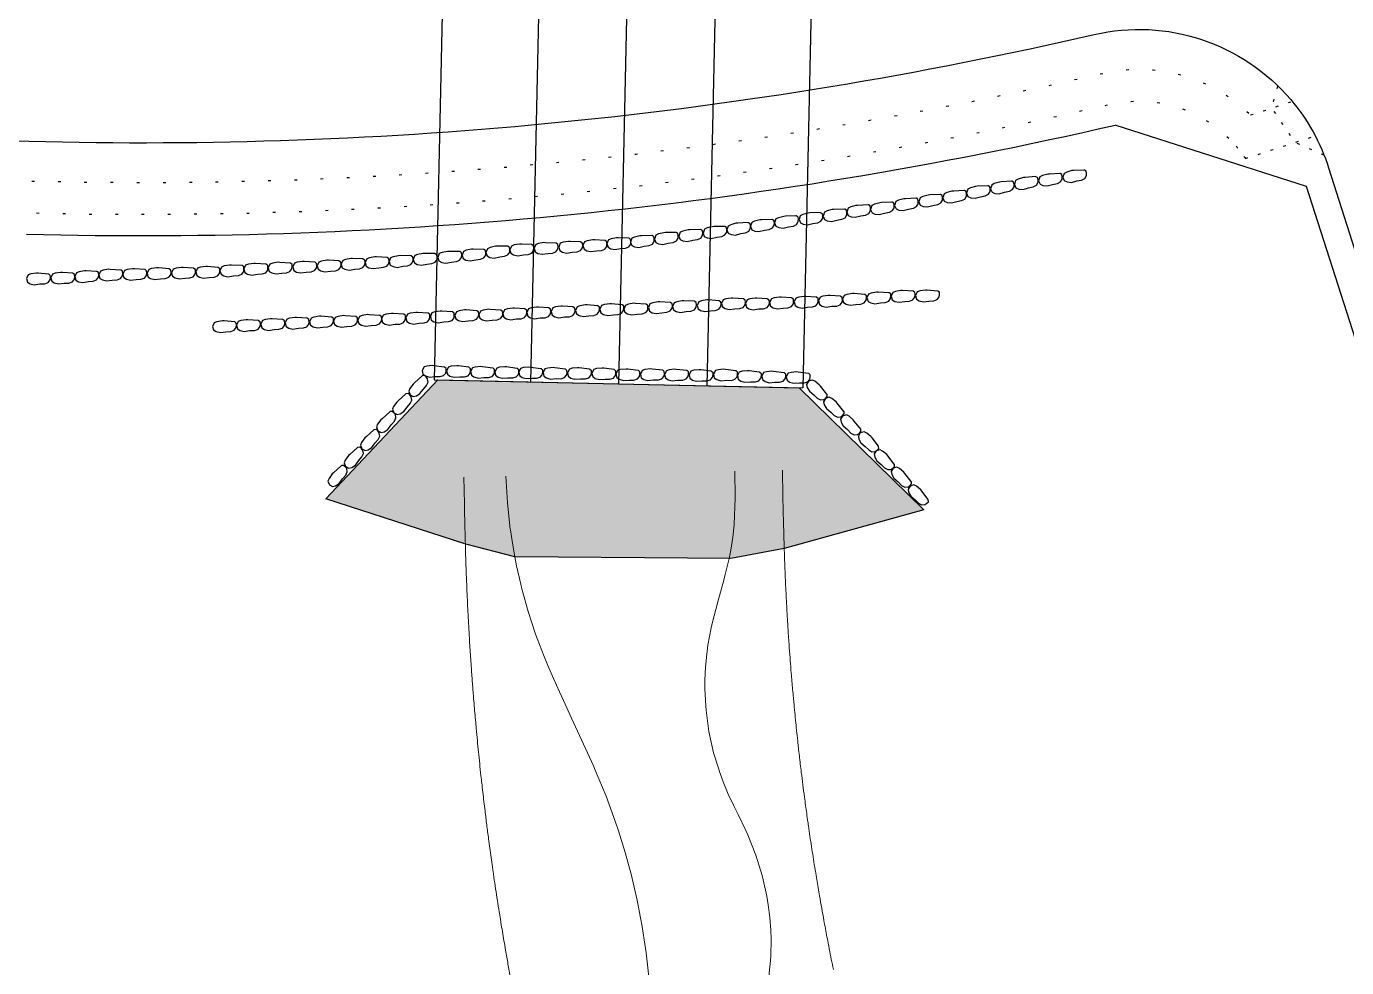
# Model space of a CAD drawing. Header units: metres. Extents: x 305482 to 305978, y 6275861 to 6276842.
# Drawn here: x 305748.75 to 305798.47, y 6276770.55 to 6276805.99 of the extents above; entities that cross this region are included whole.
import ezdxf

# ---------------------------------------------------------------- set-up
doc = ezdxf.new("R2010")
doc.units = ezdxf.units.M
doc.header["$LTSCALE"] = 0.7
doc.linetypes.add('DOT', pattern=[6.35, 0, -6.35])
for name, color, linetype in [('_User Miscellaneous10', 8, 'Continuous'), ('_User Miscellaneous3', 11, 'Continuous'), ('Cadastre Developer_SP_NEW', 4, 'Continuous'), ('Cadastre Roads_SP_NEW', 8, 'Continuous')]:
    doc.layers.add(name, color=color, linetype=linetype)

msp = doc.modelspace()

# ---------------------------------------------------------------- hatches: boundary and pattern name
at = {"layer": '_User Miscellaneous10'}
h = msp.add_hatch(dxfattribs=at)
h.set_pattern_fill('GRAVEL', color=256, scale=0.05)
h.set_pattern_definition([(228.0127875, (-112.53133, 254.56424), (-10.1600000007979, -11.4299999992909), [0.17086072, -16.91524181978]), (184.969741, (-112.645634, 254.43724), (15.23999999397025, 1.27000007234896), [0.29320236, -29.02702444676]), (132.5104471, (-112.93773, 254.41184), (12.70000000536375, -13.969999995123), [0.20674076, -20.46736139705]), (267.273689, (-113.433034, 254.09434), (1.27000000265986, 25.39999999986657), [0.26700226, -26.43321871287]), (292.83365418, (-113.445734, 253.82764), (-6.3500000005317, 15.23999999977773), [0.26181685, -25.91990387267]), (357.273689, (-113.344134, 253.58634), (-25.39999999986657, 1.27000000265986), [0.26700226, -26.43321871287]), (37.69424047, (-113.077434, 253.573643), (-16.50999999926795, -12.7000000009502), [0.35309683, -34.95655765712]), (72.25532837, (-112.798034, 253.789543), (8.89000000238965, 27.93999999923943), [0.33335976, -33.00262830095]), (121.42956562, (-112.696434, 254.10704), (-10.16000000144156, 16.509999999113), [0.2679065, -26.52277284936]), (175.2363583, (-112.83613, 254.33564), (13.9699999997998, -1.2700000021946), [0.30585664, -14.986968475]), (222.3974378, (-113.140934, 254.361043), (-15.23999999951233, -13.970000000532), [0.39553896, -39.1583862561]), (138.81407483, (-112.17573, 254.08164), (-8.8899999994668, 7.6200000006196), [0.13500227, -13.36528291217]), (171.4692344, (-112.277334, 254.17054), (16.5100000004448, -2.5399999971187), [0.25684099, -25.42731949852]), (225, (-112.5313, 254.2086), (-2e-16, -1.27), [0.17960467, -1.61644655421]), (203.19859051, (-112.62023, 254.36104), (6.350000000173, 2.5399999995547), [0.09672066, -9.57531118445]), (291.80140949, (-112.70913, 254.32294), (-1.270000000266, 3.809999999911), [0.13678281, -6.702376495]), (30.96375653, (-112.65833, 254.19594), (3.810000000093, 2.5399999998606), [0.22215983, -7.18314907645]), (161.56505118, (-112.46783, 254.31024), (2.540000000066, -1.269999999867), [0.16064357, -3.85544905841]), (16.389540334, (-113.44573, 254.32294), (12.7000000000001, 3.8100000000001), [0.225044, -22.27941333627]), (70.34617594, (-113.22983, 254.38644), (-5.0800000004647, -13.9699999998352), [0.18879947, -18.6911078391]), (293.19859051, (-112.46783, 254.56424), (-2.5399999995566, 6.3500000001776), [0.19344005, -9.47859179445]), (343.61045967, (-112.39163, 254.38644), (-12.7000000002661, 3.8099999991114), [0.225044, -22.27941333627]), (339.44395478, (-113.44573, 253.53554), (-6.35, 2.54), [0.2170176, -10.63386715655]), (294.7751406, (-113.24253, 253.45934), (-6.3500000075585, 13.9699999965636), [0.18183606, -18.00179669036]), (66.80140949, (-112.45513, 253.29424), (2.539999999601, 6.3500000001597), [0.19344005, -9.47859179445]), (17.35402464, (-112.37893, 253.47204), (-16.5099999996715, -5.0800000010662), [0.21289137, -21.0761879901]), (69.44395478, (-113.07743, 253.29424), (-2.5400000000442, -6.3499999999823), [0.1085088, -10.74237595655]), (101.309932474, (-112.53133, 253.29424), (-1.27, 5.08), [0.0647573, -6.41099748226]), (165.963756532, (-112.54403, 253.35774), (3.81, -1.27), [0.26181685, -4.97452729453]), (186.00900596, (-112.798034, 253.42124), (12.6999999999327, 1.2700000006647), [0.2426335, -24.02068243167]), (303.69006753, (-112.65833, 254.08164), (-1.270000000176, 2.539999999912), [0.18316194, -4.39588817984]), (353.15722659, (-112.556734, 253.929243), (21.59000000013284, -2.5399999988697), [0.31977838, -31.65800453252]), (60.9453959, (-112.23923, 253.89114), (-5.0800000001398, -8.8899999999201), [0.13075412, -12.94469615906]), (90, (-112.1757, 254.0054), (-1.27, 1.27), [0.0762, -1.1938]), (120.25643716, (-112.82343, 253.45934), (5.0799999993786, -8.8900000003549), [0.17643348, -17.4669703866]), (48.0127875, (-112.91233, 253.61174), (10.1600000008377, 11.4299999992551), [0.34172144, -16.74438109978]), (0, (-112.6837, 253.8657), (1.27, 1.27), [0.3302, -0.9398]), (325.3048465, (-112.35353, 253.86574), (12.7000000048108, -8.8899999931273), [0.20080478, -19.87965836207]), (254.0546041, (-112.18843, 253.75144), (-1.2699999999113, -5.0800000000224), [0.18491454, -9.06082501939]), (207.64597536, (-112.239234, 253.573643), (-24.13000000088667, -12.6999999983154), [0.30107255, -29.80623221147]), (175.42607874, (-112.505934, 253.433943), (-16.5099999999994, 1.26999999999974), [0.31851473, -31.53292322812])])
h.paths.add_polyline_path([(305775.277, 6276785.95), (305767.14, 6276786.018), (305765.292, 6276786.49), (305760.027, 6276788.196), (305764.238, 6276792.676), (305777.855, 6276792.378), (305782.55, 6276787.793), (305777.286, 6276786.335)])

# ---------------------------------------------------------------- linework, layer by layer
at = {"layer": '_User Miscellaneous10', "color": 3, "linetype": 'Continuous'}
msp.add_line((305764.108, 6276792.679), (305777.985, 6276792.375), dxfattribs=at)
for points in [[(305764.787, 6276823.672), (305764.108, 6276792.679)], [(305768.406, 6276823.592), (305767.727, 6276792.6)], [(305771.725, 6276823.52), (305771.047, 6276792.527)], [(305775.045, 6276823.447), (305774.366, 6276792.454)], [(305778.664, 6276823.368), (305777.985, 6276792.375)]]:
    msp.add_lwpolyline(points, dxfattribs=at)
at = {"layer": '_User Miscellaneous10', "ltscale": 2.5}
for points in [[(305785.459, 6276800.134), (305785.395, 6276800.127), (305785.199, 6276800.069), (305785.102, 6276800.016), (305785.059, 6276799.87), (305785.115, 6276799.744), (305785.223, 6276799.697), (305785.383, 6276799.684), (305785.589, 6276799.743), (305785.768, 6276799.78), (305785.888, 6276799.845), (305785.949, 6276799.953), (305785.947, 6276800.044), (305785.928, 6276800.125), (305785.862, 6276800.162), (305785.851, 6276800.163)], [(305786.359, 6276800.304), (305786.295, 6276800.296), (305786.098, 6276800.238), (305786.001, 6276800.185), (305785.959, 6276800.04), (305786.014, 6276799.914), (305786.122, 6276799.866), (305786.282, 6276799.854), (305786.488, 6276799.913), (305786.667, 6276799.949), (305786.788, 6276800.014), (305786.848, 6276800.123), (305786.847, 6276800.214), (305786.828, 6276800.294), (305786.762, 6276800.331), (305786.751, 6276800.333)], [(305787.273, 6276800.431), (305787.209, 6276800.425), (305787.011, 6276800.372), (305786.913, 6276800.321), (305786.867, 6276800.177), (305786.92, 6276800.049), (305787.026, 6276799.999), (305787.186, 6276799.983), (305787.393, 6276800.037), (305787.573, 6276800.069), (305787.695, 6276800.131), (305787.758, 6276800.238), (305787.759, 6276800.329), (305787.742, 6276800.41), (305787.677, 6276800.448), (305787.666, 6276800.45)], [(305788.187, 6276800.563), (305788.123, 6276800.557), (305787.925, 6276800.504), (305787.827, 6276800.453), (305787.781, 6276800.309), (305787.833, 6276800.181), (305787.94, 6276800.131), (305788.1, 6276800.115), (305788.307, 6276800.169), (305788.487, 6276800.201), (305788.609, 6276800.263), (305788.672, 6276800.37), (305788.673, 6276800.461), (305788.656, 6276800.542), (305788.591, 6276800.58), (305788.58, 6276800.582)], [(305782.766, 6276799.643), (305782.702, 6276799.637), (305782.504, 6276799.584), (305782.406, 6276799.533), (305782.359, 6276799.389), (305782.412, 6276799.262), (305782.519, 6276799.211), (305782.679, 6276799.195), (305782.886, 6276799.249), (305783.066, 6276799.281), (305783.188, 6276799.343), (305783.251, 6276799.45), (305783.251, 6276799.541), (305783.235, 6276799.622), (305783.169, 6276799.66), (305783.159, 6276799.662)], [(305783.669, 6276799.79), (305783.605, 6276799.784), (305783.407, 6276799.731), (305783.309, 6276799.681), (305783.263, 6276799.536), (305783.316, 6276799.409), (305783.422, 6276799.359), (305783.582, 6276799.342), (305783.789, 6276799.396), (305783.969, 6276799.428), (305784.091, 6276799.49), (305784.154, 6276799.597), (305784.155, 6276799.688), (305784.138, 6276799.769), (305784.073, 6276799.808), (305784.062, 6276799.81)], [(305784.559, 6276799.969), (305784.495, 6276799.963), (305784.297, 6276799.91), (305784.199, 6276799.859), (305784.153, 6276799.715), (305784.205, 6276799.588), (305784.312, 6276799.537), (305784.472, 6276799.521), (305784.679, 6276799.575), (305784.859, 6276799.607), (305784.981, 6276799.669), (305785.044, 6276799.776), (305785.045, 6276799.867), (305785.028, 6276799.948), (305784.962, 6276799.986), (305784.952, 6276799.988)], [(305780.052, 6276799.249), (305779.988, 6276799.243), (305779.79, 6276799.19), (305779.691, 6276799.139), (305779.645, 6276798.995), (305779.698, 6276798.868), (305779.805, 6276798.817), (305779.964, 6276798.801), (305780.171, 6276798.855), (305780.352, 6276798.887), (305780.473, 6276798.949), (305780.536, 6276799.056), (305780.537, 6276799.147), (305780.52, 6276799.228), (305780.455, 6276799.266), (305780.444, 6276799.268)], [(305780.948, 6276799.354), (305780.884, 6276799.349), (305780.686, 6276799.295), (305780.587, 6276799.245), (305780.541, 6276799.1), (305780.594, 6276798.973), (305780.7, 6276798.923), (305780.86, 6276798.906), (305781.067, 6276798.96), (305781.247, 6276798.992), (305781.369, 6276799.054), (305781.432, 6276799.161), (305781.433, 6276799.252), (305781.416, 6276799.334), (305781.351, 6276799.372), (305781.34, 6276799.374)], [(305781.851, 6276799.502), (305781.787, 6276799.496), (305781.589, 6276799.443), (305781.491, 6276799.392), (305781.444, 6276799.248), (305781.497, 6276799.121), (305781.604, 6276799.07), (305781.764, 6276799.054), (305781.971, 6276799.108), (305782.151, 6276799.14), (305782.273, 6276799.202), (305782.336, 6276799.309), (305782.336, 6276799.4), (305782.32, 6276799.481), (305782.254, 6276799.519), (305782.244, 6276799.521)], [(305776.431, 6276798.71), (305776.367, 6276798.705), (305776.168, 6276798.656), (305776.069, 6276798.607), (305776.02, 6276798.464), (305776.071, 6276798.335), (305776.176, 6276798.283), (305776.336, 6276798.264), (305776.544, 6276798.314), (305776.725, 6276798.342), (305776.848, 6276798.402), (305776.913, 6276798.508), (305776.915, 6276798.599), (305776.9, 6276798.681), (305776.835, 6276798.72), (305776.825, 6276798.722)], [(305777.337, 6276798.841), (305777.273, 6276798.836), (305777.074, 6276798.786), (305776.975, 6276798.738), (305776.926, 6276798.594), (305776.977, 6276798.466), (305777.082, 6276798.414), (305777.242, 6276798.394), (305777.45, 6276798.444), (305777.631, 6276798.473), (305777.754, 6276798.533), (305777.818, 6276798.639), (305777.821, 6276798.73), (305777.806, 6276798.811), (305777.741, 6276798.851), (305777.73, 6276798.853)], [(305778.255, 6276798.965), (305778.191, 6276798.96), (305777.992, 6276798.91), (305777.893, 6276798.862), (305777.844, 6276798.718), (305777.894, 6276798.59), (305778, 6276798.538), (305778.159, 6276798.518), (305778.367, 6276798.568), (305778.548, 6276798.597), (305778.671, 6276798.657), (305778.736, 6276798.763), (305778.738, 6276798.854), (305778.723, 6276798.935), (305778.659, 6276798.975), (305778.648, 6276798.977)], [(305779.161, 6276799.095), (305779.097, 6276799.091), (305778.898, 6276799.041), (305778.798, 6276798.992), (305778.75, 6276798.849), (305778.8, 6276798.721), (305778.906, 6276798.668), (305779.065, 6276798.649), (305779.273, 6276798.699), (305779.454, 6276798.728), (305779.577, 6276798.787), (305779.642, 6276798.893), (305779.644, 6276798.984), (305779.629, 6276799.066), (305779.565, 6276799.105), (305779.554, 6276799.107)], [(305772.816, 6276798.223), (305772.752, 6276798.22), (305772.552, 6276798.173), (305772.452, 6276798.126), (305772.401, 6276797.983), (305772.45, 6276797.854), (305772.554, 6276797.8), (305772.714, 6276797.778), (305772.922, 6276797.825), (305773.103, 6276797.851), (305773.227, 6276797.909), (305773.294, 6276798.014), (305773.298, 6276798.105), (305773.284, 6276798.186), (305773.22, 6276798.227), (305773.209, 6276798.229)], [(305773.735, 6276798.333), (305773.671, 6276798.329), (305773.472, 6276798.283), (305773.371, 6276798.236), (305773.32, 6276798.093), (305773.369, 6276797.964), (305773.474, 6276797.91), (305773.633, 6276797.888), (305773.842, 6276797.935), (305774.023, 6276797.961), (305774.147, 6276798.018), (305774.213, 6276798.123), (305774.217, 6276798.214), (305774.203, 6276798.296), (305774.139, 6276798.337), (305774.129, 6276798.339)], [(305774.643, 6276798.449), (305774.579, 6276798.446), (305774.379, 6276798.399), (305774.279, 6276798.352), (305774.228, 6276798.209), (305774.277, 6276798.08), (305774.382, 6276798.026), (305774.541, 6276798.005), (305774.749, 6276798.051), (305774.931, 6276798.077), (305775.055, 6276798.135), (305775.121, 6276798.24), (305775.125, 6276798.331), (305775.111, 6276798.412), (305775.047, 6276798.453), (305775.036, 6276798.455)], [(305775.534, 6276798.581), (305775.47, 6276798.575), (305775.272, 6276798.522), (305775.173, 6276798.472), (305775.127, 6276798.327), (305775.18, 6276798.2), (305775.287, 6276798.149), (305775.446, 6276798.133), (305775.654, 6276798.187), (305775.834, 6276798.219), (305775.956, 6276798.281), (305776.018, 6276798.388), (305776.019, 6276798.479), (305776.002, 6276798.56), (305775.937, 6276798.599), (305775.927, 6276798.6)], [(305766.472, 6276797.711), (305766.408, 6276797.709), (305766.208, 6276797.666), (305766.107, 6276797.62), (305766.053, 6276797.478), (305766.1, 6276797.349), (305766.204, 6276797.293), (305766.362, 6276797.268), (305766.572, 6276797.312), (305766.753, 6276797.335), (305766.878, 6276797.39), (305766.947, 6276797.494), (305766.952, 6276797.585), (305766.939, 6276797.667), (305766.876, 6276797.708), (305766.865, 6276797.711)], [(305767.386, 6276797.792), (305767.321, 6276797.793), (305767.119, 6276797.76), (305767.016, 6276797.72), (305766.955, 6276797.581), (305766.995, 6276797.449), (305767.096, 6276797.388), (305767.253, 6276797.355), (305767.464, 6276797.388), (305767.647, 6276797.401), (305767.775, 6276797.45), (305767.848, 6276797.55), (305767.858, 6276797.641), (305767.85, 6276797.723), (305767.789, 6276797.768), (305767.778, 6276797.771)], [(305768.299, 6276797.846), (305768.235, 6276797.847), (305768.033, 6276797.814), (305767.93, 6276797.774), (305767.869, 6276797.635), (305767.908, 6276797.503), (305768.009, 6276797.442), (305768.167, 6276797.41), (305768.378, 6276797.442), (305768.561, 6276797.456), (305768.688, 6276797.505), (305768.762, 6276797.605), (305768.772, 6276797.695), (305768.763, 6276797.778), (305768.702, 6276797.823), (305768.692, 6276797.826)], [(305769.224, 6276797.893), (305769.16, 6276797.894), (305768.957, 6276797.861), (305768.854, 6276797.821), (305768.794, 6276797.682), (305768.833, 6276797.55), (305768.934, 6276797.489), (305769.091, 6276797.456), (305769.303, 6276797.489), (305769.485, 6276797.502), (305769.613, 6276797.552), (305769.686, 6276797.652), (305769.696, 6276797.742), (305769.688, 6276797.825), (305769.627, 6276797.869), (305769.617, 6276797.872)], [(305770.137, 6276797.948), (305770.073, 6276797.948), (305769.871, 6276797.915), (305769.768, 6276797.875), (305769.707, 6276797.736), (305769.747, 6276797.604), (305769.848, 6276797.543), (305770.005, 6276797.511), (305770.216, 6276797.543), (305770.399, 6276797.557), (305770.526, 6276797.606), (305770.6, 6276797.706), (305770.61, 6276797.796), (305770.602, 6276797.879), (305770.541, 6276797.924), (305770.53, 6276797.927)], [(305771.038, 6276798.026), (305770.974, 6276798.026), (305770.772, 6276797.989), (305770.67, 6276797.947), (305770.612, 6276797.807), (305770.654, 6276797.676), (305770.756, 6276797.617), (305770.914, 6276797.587), (305771.124, 6276797.623), (305771.307, 6276797.64), (305771.433, 6276797.692), (305771.505, 6276797.793), (305771.513, 6276797.884), (305771.503, 6276797.966), (305771.442, 6276798.01), (305771.431, 6276798.012)], [(305771.908, 6276798.107), (305771.844, 6276798.103), (305771.644, 6276798.057), (305771.544, 6276798.01), (305771.493, 6276797.867), (305771.542, 6276797.738), (305771.647, 6276797.684), (305771.806, 6276797.662), (305772.014, 6276797.709), (305772.196, 6276797.735), (305772.32, 6276797.792), (305772.386, 6276797.897), (305772.39, 6276797.988), (305772.376, 6276798.07), (305772.312, 6276798.11), (305772.301, 6276798.113)], [(305759.213, 6276797.139), (305759.148, 6276797.141), (305758.946, 6276797.111), (305758.842, 6276797.072), (305758.78, 6276796.934), (305758.818, 6276796.801), (305758.918, 6276796.739), (305759.075, 6276796.704), (305759.287, 6276796.734), (305759.469, 6276796.745), (305759.597, 6276796.793), (305759.672, 6276796.892), (305759.683, 6276796.982), (305759.676, 6276797.065), (305759.616, 6276797.111), (305759.605, 6276797.114)], [(305760.127, 6276797.182), (305760.063, 6276797.184), (305759.86, 6276797.154), (305759.756, 6276797.115), (305759.694, 6276796.977), (305759.732, 6276796.844), (305759.832, 6276796.782), (305759.989, 6276796.747), (305760.201, 6276796.777), (305760.384, 6276796.788), (305760.512, 6276796.836), (305760.586, 6276796.935), (305760.598, 6276797.026), (305760.59, 6276797.108), (305760.53, 6276797.154), (305760.519, 6276797.157)], [(305761.028, 6276797.25), (305760.964, 6276797.25), (305760.762, 6276797.216), (305760.659, 6276797.176), (305760.599, 6276797.036), (305760.64, 6276796.904), (305760.741, 6276796.844), (305760.899, 6276796.812), (305761.11, 6276796.846), (305761.292, 6276796.861), (305761.42, 6276796.911), (305761.492, 6276797.011), (305761.502, 6276797.102), (305761.493, 6276797.184), (305761.432, 6276797.229), (305761.421, 6276797.232)], [(305761.935, 6276797.308), (305761.871, 6276797.309), (305761.669, 6276797.276), (305761.566, 6276797.236), (305761.505, 6276797.097), (305761.545, 6276796.965), (305761.646, 6276796.904), (305761.803, 6276796.872), (305762.014, 6276796.904), (305762.197, 6276796.918), (305762.324, 6276796.967), (305762.398, 6276797.067), (305762.408, 6276797.157), (305762.4, 6276797.24), (305762.339, 6276797.285), (305762.328, 6276797.288)], [(305762.829, 6276797.357), (305762.765, 6276797.355), (305762.564, 6276797.316), (305762.462, 6276797.272), (305762.406, 6276797.131), (305762.45, 6276797.001), (305762.553, 6276796.943), (305762.711, 6276796.916), (305762.922, 6276796.955), (305763.104, 6276796.975), (305763.23, 6276797.028), (305763.3, 6276797.13), (305763.307, 6276797.221), (305763.296, 6276797.303), (305763.233, 6276797.346), (305763.223, 6276797.349)], [(305763.741, 6276797.441), (305763.677, 6276797.44), (305763.475, 6276797.4), (305763.374, 6276797.357), (305763.318, 6276797.216), (305763.362, 6276797.085), (305763.465, 6276797.028), (305763.623, 6276797), (305763.833, 6276797.04), (305764.015, 6276797.059), (305764.141, 6276797.113), (305764.211, 6276797.215), (305764.218, 6276797.306), (305764.207, 6276797.388), (305764.145, 6276797.431), (305764.134, 6276797.433)], [(305764.663, 6276797.519), (305764.599, 6276797.517), (305764.398, 6276797.478), (305764.296, 6276797.434), (305764.24, 6276797.293), (305764.284, 6276797.163), (305764.387, 6276797.105), (305764.545, 6276797.078), (305764.756, 6276797.117), (305764.938, 6276797.137), (305765.063, 6276797.19), (305765.134, 6276797.292), (305765.141, 6276797.383), (305765.13, 6276797.465), (305765.067, 6276797.508), (305765.057, 6276797.511)], [(305765.575, 6276797.603), (305765.511, 6276797.602), (305765.309, 6276797.562), (305765.208, 6276797.519), (305765.152, 6276797.378), (305765.196, 6276797.247), (305765.298, 6276797.19), (305765.457, 6276797.162), (305765.667, 6276797.202), (305765.849, 6276797.221), (305765.975, 6276797.275), (305766.045, 6276797.377), (305766.052, 6276797.468), (305766.041, 6276797.55), (305765.979, 6276797.593), (305765.968, 6276797.595)], [(305749.184, 6276796.697), (305749.12, 6276796.7), (305748.917, 6276796.673), (305748.813, 6276796.636), (305748.748, 6276796.499), (305748.783, 6276796.365), (305748.883, 6276796.302), (305749.039, 6276796.264), (305749.251, 6276796.291), (305749.434, 6276796.299), (305749.563, 6276796.344), (305749.639, 6276796.442), (305749.652, 6276796.532), (305749.646, 6276796.615), (305749.586, 6276796.661), (305749.576, 6276796.665)], [(305750.099, 6276796.725), (305750.035, 6276796.727), (305749.832, 6276796.7), (305749.727, 6276796.663), (305749.663, 6276796.526), (305749.698, 6276796.393), (305749.797, 6276796.329), (305749.954, 6276796.292), (305750.166, 6276796.318), (305750.349, 6276796.326), (305750.478, 6276796.372), (305750.554, 6276796.469), (305750.567, 6276796.56), (305750.561, 6276796.642), (305750.501, 6276796.689), (305750.491, 6276796.692)], [(305750.998, 6276796.783), (305750.933, 6276796.783), (305750.731, 6276796.749), (305750.628, 6276796.709), (305750.569, 6276796.569), (305750.609, 6276796.437), (305750.71, 6276796.377), (305750.868, 6276796.346), (305751.079, 6276796.379), (305751.261, 6276796.394), (305751.389, 6276796.444), (305751.462, 6276796.544), (305751.471, 6276796.635), (305751.462, 6276796.717), (305751.401, 6276796.762), (305751.39, 6276796.765)], [(305751.906, 6276796.841), (305751.842, 6276796.843), (305751.639, 6276796.812), (305751.536, 6276796.774), (305751.473, 6276796.635), (305751.511, 6276796.503), (305751.611, 6276796.441), (305751.768, 6276796.406), (305751.98, 6276796.436), (305752.163, 6276796.447), (305752.291, 6276796.495), (305752.366, 6276796.594), (305752.377, 6276796.684), (305752.369, 6276796.767), (305752.309, 6276796.812), (305752.299, 6276796.816)], [(305752.811, 6276796.865), (305752.746, 6276796.867), (305752.543, 6276796.84), (305752.439, 6276796.803), (305752.375, 6276796.666), (305752.41, 6276796.533), (305752.51, 6276796.469), (305752.666, 6276796.432), (305752.878, 6276796.458), (305753.061, 6276796.467), (305753.19, 6276796.512), (305753.266, 6276796.61), (305753.279, 6276796.7), (305753.273, 6276796.783), (305753.213, 6276796.83), (305753.203, 6276796.833)], [(305753.725, 6276796.894), (305753.661, 6276796.896), (305753.458, 6276796.869), (305753.354, 6276796.832), (305753.289, 6276796.694), (305753.325, 6276796.561), (305753.424, 6276796.498), (305753.581, 6276796.461), (305753.793, 6276796.487), (305753.976, 6276796.496), (305754.105, 6276796.541), (305754.181, 6276796.639), (305754.194, 6276796.729), (305754.187, 6276796.812), (305754.128, 6276796.858), (305754.117, 6276796.862)], [(305754.651, 6276796.914), (305754.587, 6276796.917), (305754.384, 6276796.89), (305754.279, 6276796.853), (305754.215, 6276796.715), (305754.251, 6276796.582), (305754.35, 6276796.519), (305754.506, 6276796.482), (305754.719, 6276796.508), (305754.901, 6276796.516), (305755.03, 6276796.562), (305755.106, 6276796.66), (305755.119, 6276796.75), (305755.113, 6276796.833), (305755.053, 6276796.879), (305755.043, 6276796.883)], [(305755.566, 6276796.943), (305755.502, 6276796.946), (305755.298, 6276796.919), (305755.194, 6276796.881), (305755.13, 6276796.744), (305755.166, 6276796.611), (305755.265, 6276796.547), (305755.421, 6276796.51), (305755.633, 6276796.537), (305755.816, 6276796.545), (305755.945, 6276796.591), (305756.021, 6276796.689), (305756.034, 6276796.779), (305756.028, 6276796.862), (305755.968, 6276796.908), (305755.958, 6276796.911)], [(305756.465, 6276797.003), (305756.4, 6276797.003), (305756.198, 6276796.969), (305756.096, 6276796.928), (305756.036, 6276796.789), (305756.076, 6276796.657), (305756.177, 6276796.597), (305756.335, 6276796.565), (305756.546, 6276796.599), (305756.729, 6276796.614), (305756.856, 6276796.664), (305756.929, 6276796.764), (305756.938, 6276796.855), (305756.929, 6276796.937), (305756.868, 6276796.981), (305756.858, 6276796.984)], [(305757.373, 6276797.061), (305757.309, 6276797.063), (305757.106, 6276797.032), (305757.003, 6276796.993), (305756.94, 6276796.855), (305756.978, 6276796.723), (305757.078, 6276796.66), (305757.235, 6276796.626), (305757.447, 6276796.656), (305757.63, 6276796.667), (305757.758, 6276796.715), (305757.833, 6276796.814), (305757.844, 6276796.904), (305757.837, 6276796.987), (305757.776, 6276797.032), (305757.766, 6276797.035)], [(305758.288, 6276797.104), (305758.223, 6276797.106), (305758.021, 6276797.075), (305757.917, 6276797.037), (305757.855, 6276796.898), (305757.893, 6276796.766), (305757.993, 6276796.704), (305758.15, 6276796.669), (305758.362, 6276796.699), (305758.544, 6276796.71), (305758.672, 6276796.758), (305758.747, 6276796.857), (305758.758, 6276796.947), (305758.751, 6276797.03), (305758.69, 6276797.075), (305758.68, 6276797.078)], [(305773.511, 6276795.657), (305773.447, 6276795.657), (305773.245, 6276795.623), (305773.142, 6276795.583), (305773.082, 6276795.443), (305773.122, 6276795.312), (305773.223, 6276795.251), (305773.381, 6276795.219), (305773.592, 6276795.253), (305773.774, 6276795.267), (305773.902, 6276795.317), (305773.975, 6276795.417), (305773.985, 6276795.508), (305773.976, 6276795.59), (305773.914, 6276795.635), (305773.904, 6276795.638)], [(305774.437, 6276795.688), (305774.373, 6276795.69), (305774.17, 6276795.661), (305774.066, 6276795.623), (305774.003, 6276795.485), (305774.04, 6276795.352), (305774.139, 6276795.29), (305774.296, 6276795.254), (305774.508, 6276795.282), (305774.691, 6276795.292), (305774.819, 6276795.339), (305774.895, 6276795.437), (305774.907, 6276795.527), (305774.9, 6276795.61), (305774.84, 6276795.656), (305774.829, 6276795.659)], [(305775.356, 6276795.76), (305775.292, 6276795.762), (305775.089, 6276795.733), (305774.985, 6276795.695), (305774.922, 6276795.557), (305774.959, 6276795.425), (305775.058, 6276795.362), (305775.215, 6276795.326), (305775.427, 6276795.354), (305775.61, 6276795.364), (305775.738, 6276795.411), (305775.814, 6276795.509), (305775.826, 6276795.6), (305775.819, 6276795.682), (305775.759, 6276795.728), (305775.748, 6276795.731)], [(305776.258, 6276795.756), (305776.194, 6276795.758), (305775.991, 6276795.729), (305775.887, 6276795.691), (305775.824, 6276795.553), (305775.861, 6276795.42), (305775.96, 6276795.357), (305776.117, 6276795.322), (305776.329, 6276795.35), (305776.512, 6276795.36), (305776.64, 6276795.406), (305776.716, 6276795.505), (305776.728, 6276795.595), (305776.721, 6276795.678), (305776.661, 6276795.724), (305776.65, 6276795.727)], [(305777.173, 6276795.792), (305777.109, 6276795.794), (305776.906, 6276795.765), (305776.802, 6276795.727), (305776.738, 6276795.589), (305776.775, 6276795.457), (305776.875, 6276795.394), (305777.032, 6276795.358), (305777.244, 6276795.386), (305777.426, 6276795.396), (305777.555, 6276795.443), (305777.63, 6276795.541), (305777.642, 6276795.632), (305777.635, 6276795.714), (305777.575, 6276795.76), (305777.565, 6276795.763)], [(305778.098, 6276795.82), (305778.034, 6276795.823), (305777.831, 6276795.794), (305777.727, 6276795.756), (305777.664, 6276795.618), (305777.701, 6276795.485), (305777.8, 6276795.422), (305777.957, 6276795.386), (305778.169, 6276795.415), (305778.352, 6276795.425), (305778.48, 6276795.471), (305778.556, 6276795.57), (305778.568, 6276795.66), (305778.561, 6276795.743), (305778.501, 6276795.789), (305778.49, 6276795.792)], [(305779.013, 6276795.857), (305778.948, 6276795.859), (305778.745, 6276795.83), (305778.642, 6276795.792), (305778.578, 6276795.654), (305778.615, 6276795.521), (305778.715, 6276795.458), (305778.872, 6276795.423), (305779.084, 6276795.451), (305779.266, 6276795.461), (305779.395, 6276795.508), (305779.47, 6276795.606), (305779.482, 6276795.696), (305779.475, 6276795.779), (305779.415, 6276795.825), (305779.405, 6276795.828)], [(305779.918, 6276795.926), (305779.853, 6276795.928), (305779.65, 6276795.899), (305779.547, 6276795.861), (305779.483, 6276795.723), (305779.52, 6276795.591), (305779.62, 6276795.528), (305779.776, 6276795.492), (305779.988, 6276795.52), (305780.171, 6276795.53), (305780.3, 6276795.577), (305780.375, 6276795.675), (305780.387, 6276795.765), (305780.38, 6276795.848), (305780.32, 6276795.894), (305780.31, 6276795.897)], [(305780.831, 6276795.98), (305780.767, 6276795.981), (305780.565, 6276795.947), (305780.462, 6276795.907), (305780.402, 6276795.767), (305780.442, 6276795.635), (305780.543, 6276795.575), (305780.701, 6276795.543), (305780.912, 6276795.576), (305781.094, 6276795.591), (305781.222, 6276795.641), (305781.295, 6276795.741), (305781.305, 6276795.831), (305781.296, 6276795.914), (305781.235, 6276795.958), (305781.224, 6276795.961)], [(305781.745, 6276796.039), (305781.68, 6276796.04), (305781.478, 6276796.006), (305781.375, 6276795.965), (305781.315, 6276795.826), (305781.356, 6276795.694), (305781.457, 6276795.634), (305781.614, 6276795.602), (305781.826, 6276795.635), (305782.008, 6276795.649), (305782.135, 6276795.699), (305782.208, 6276795.8), (305782.218, 6276795.89), (305782.209, 6276795.973), (305782.148, 6276796.017), (305782.137, 6276796.02)], [(305782.668, 6276796.054), (305782.604, 6276796.056), (305782.401, 6276796.027), (305782.297, 6276795.989), (305782.234, 6276795.851), (305782.27, 6276795.718), (305782.37, 6276795.655), (305782.527, 6276795.62), (305782.739, 6276795.648), (305782.922, 6276795.658), (305783.05, 6276795.705), (305783.125, 6276795.803), (305783.137, 6276795.893), (305783.131, 6276795.976), (305783.071, 6276796.022), (305783.06, 6276796.025)], [(305761.657, 6276795.135), (305761.593, 6276795.137), (305761.39, 6276795.108), (305761.287, 6276795.069), (305761.224, 6276794.931), (305761.261, 6276794.798), (305761.361, 6276794.736), (305761.518, 6276794.701), (305761.73, 6276794.73), (305761.913, 6276794.741), (305762.041, 6276794.788), (305762.116, 6276794.887), (305762.128, 6276794.977), (305762.12, 6276795.06), (305762.06, 6276795.105), (305762.05, 6276795.109)], [(305762.557, 6276795.178), (305762.493, 6276795.18), (305762.29, 6276795.15), (305762.187, 6276795.111), (305762.124, 6276794.973), (305762.161, 6276794.841), (305762.261, 6276794.778), (305762.418, 6276794.743), (305762.63, 6276794.772), (305762.813, 6276794.783), (305762.941, 6276794.83), (305763.016, 6276794.929), (305763.028, 6276795.019), (305763.02, 6276795.102), (305762.96, 6276795.148), (305762.95, 6276795.151)], [(305763.472, 6276795.218), (305763.408, 6276795.22), (305763.205, 6276795.19), (305763.101, 6276795.151), (305763.038, 6276795.013), (305763.076, 6276794.881), (305763.176, 6276794.818), (305763.333, 6276794.783), (305763.544, 6276794.812), (305763.727, 6276794.823), (305763.856, 6276794.87), (305763.93, 6276794.969), (305763.942, 6276795.059), (305763.935, 6276795.142), (305763.875, 6276795.188), (305763.864, 6276795.191)], [(305764.392, 6276795.268), (305764.328, 6276795.27), (305764.125, 6276795.24), (305764.021, 6276795.202), (305763.959, 6276795.063), (305763.996, 6276794.931), (305764.096, 6276794.868), (305764.253, 6276794.833), (305764.465, 6276794.862), (305764.647, 6276794.873), (305764.776, 6276794.92), (305764.851, 6276795.019), (305764.862, 6276795.109), (305764.855, 6276795.192), (305764.795, 6276795.238), (305764.784, 6276795.241)], [(305765.311, 6276795.312), (305765.247, 6276795.314), (305765.044, 6276795.284), (305764.941, 6276795.245), (305764.878, 6276795.107), (305764.915, 6276794.975), (305765.015, 6276794.912), (305765.172, 6276794.877), (305765.384, 6276794.906), (305765.567, 6276794.917), (305765.695, 6276794.964), (305765.77, 6276795.063), (305765.782, 6276795.153), (305765.774, 6276795.236), (305765.714, 6276795.282), (305765.704, 6276795.285)], [(305766.218, 6276795.335), (305766.153, 6276795.337), (305765.95, 6276795.308), (305765.846, 6276795.27), (305765.783, 6276795.132), (305765.82, 6276794.999), (305765.92, 6276794.937), (305766.076, 6276794.901), (305766.288, 6276794.929), (305766.471, 6276794.939), (305766.6, 6276794.986), (305766.675, 6276795.084), (305766.687, 6276795.174), (305766.68, 6276795.257), (305766.62, 6276795.303), (305766.61, 6276795.306)], [(305767.127, 6276795.379), (305767.063, 6276795.381), (305766.86, 6276795.352), (305766.756, 6276795.314), (305766.693, 6276795.176), (305766.729, 6276795.043), (305766.829, 6276794.98), (305766.986, 6276794.944), (305767.198, 6276794.973), (305767.381, 6276794.983), (305767.509, 6276795.029), (305767.584, 6276795.128), (305767.596, 6276795.218), (305767.59, 6276795.301), (305767.53, 6276795.347), (305767.519, 6276795.35)], [(305768.027, 6276795.417), (305767.963, 6276795.419), (305767.76, 6276795.39), (305767.656, 6276795.352), (305767.593, 6276795.214), (305767.63, 6276795.082), (305767.729, 6276795.019), (305767.886, 6276794.983), (305768.098, 6276795.011), (305768.281, 6276795.021), (305768.409, 6276795.068), (305768.485, 6276795.166), (305768.497, 6276795.257), (305768.49, 6276795.339), (305768.43, 6276795.385), (305768.419, 6276795.389)], [(305768.942, 6276795.453), (305768.877, 6276795.456), (305768.674, 6276795.427), (305768.571, 6276795.389), (305768.507, 6276795.251), (305768.544, 6276795.118), (305768.644, 6276795.055), (305768.801, 6276795.019), (305769.013, 6276795.048), (305769.195, 6276795.058), (305769.324, 6276795.104), (305769.399, 6276795.203), (305769.411, 6276795.293), (305769.404, 6276795.376), (305769.344, 6276795.422), (305769.334, 6276795.425)], [(305769.862, 6276795.5), (305769.798, 6276795.502), (305769.595, 6276795.473), (305769.491, 6276795.435), (305769.428, 6276795.297), (305769.465, 6276795.164), (305769.564, 6276795.101), (305769.721, 6276795.066), (305769.933, 6276795.094), (305770.116, 6276795.104), (305770.244, 6276795.15), (305770.32, 6276795.249), (305770.332, 6276795.339), (305770.325, 6276795.422), (305770.265, 6276795.468), (305770.254, 6276795.471)], [(305770.782, 6276795.54), (305770.717, 6276795.542), (305770.514, 6276795.513), (305770.411, 6276795.475), (305770.347, 6276795.337), (305770.384, 6276795.205), (305770.484, 6276795.142), (305770.64, 6276795.106), (305770.852, 6276795.134), (305771.035, 6276795.144), (305771.164, 6276795.191), (305771.239, 6276795.289), (305771.251, 6276795.38), (305771.244, 6276795.462), (305771.184, 6276795.508), (305771.174, 6276795.511)], [(305771.687, 6276795.56), (305771.622, 6276795.562), (305771.419, 6276795.533), (305771.316, 6276795.495), (305771.252, 6276795.357), (305771.289, 6276795.225), (305771.389, 6276795.162), (305771.546, 6276795.126), (305771.758, 6276795.154), (305771.94, 6276795.164), (305772.069, 6276795.211), (305772.144, 6276795.309), (305772.156, 6276795.4), (305772.149, 6276795.482), (305772.089, 6276795.528), (305772.079, 6276795.531)], [(305772.6, 6276795.614), (305772.536, 6276795.615), (305772.334, 6276795.581), (305772.231, 6276795.541), (305772.171, 6276795.401), (305772.211, 6276795.269), (305772.312, 6276795.209), (305772.47, 6276795.177), (305772.681, 6276795.21), (305772.864, 6276795.225), (305772.991, 6276795.275), (305773.064, 6276795.375), (305773.074, 6276795.466), (305773.065, 6276795.548), (305773.004, 6276795.592), (305772.993, 6276795.595)], [(305756.189, 6276794.897), (305756.125, 6276794.898), (305755.922, 6276794.869), (305755.818, 6276794.83), (305755.756, 6276794.692), (305755.793, 6276794.56), (305755.893, 6276794.497), (305756.05, 6276794.462), (305756.262, 6276794.491), (305756.444, 6276794.502), (305756.573, 6276794.549), (305756.648, 6276794.648), (305756.659, 6276794.738), (305756.652, 6276794.821), (305756.592, 6276794.866), (305756.581, 6276794.87)], [(305757.089, 6276794.939), (305757.025, 6276794.941), (305756.822, 6276794.911), (305756.718, 6276794.873), (305756.656, 6276794.734), (305756.693, 6276794.602), (305756.793, 6276794.539), (305756.95, 6276794.504), (305757.162, 6276794.533), (305757.344, 6276794.544), (305757.473, 6276794.591), (305757.548, 6276794.69), (305757.559, 6276794.78), (305757.552, 6276794.863), (305757.492, 6276794.909), (305757.481, 6276794.912)], [(305758.003, 6276794.979), (305757.939, 6276794.981), (305757.736, 6276794.951), (305757.633, 6276794.913), (305757.57, 6276794.775), (305757.607, 6276794.642), (305757.707, 6276794.579), (305757.864, 6276794.544), (305758.076, 6276794.573), (305758.259, 6276794.584), (305758.387, 6276794.631), (305758.462, 6276794.73), (305758.474, 6276794.82), (305758.466, 6276794.903), (305758.406, 6276794.949), (305758.396, 6276794.952)], [(305758.924, 6276795.029), (305758.859, 6276795.031), (305758.657, 6276795.001), (305758.553, 6276794.963), (305758.49, 6276794.825), (305758.528, 6276794.692), (305758.628, 6276794.629), (305758.784, 6276794.594), (305758.996, 6276794.623), (305759.179, 6276794.634), (305759.307, 6276794.681), (305759.382, 6276794.78), (305759.394, 6276794.87), (305759.387, 6276794.953), (305759.326, 6276794.999), (305759.316, 6276795.002)], [(305759.843, 6276795.073), (305759.779, 6276795.075), (305759.576, 6276795.045), (305759.472, 6276795.007), (305759.409, 6276794.869), (305759.447, 6276794.736), (305759.547, 6276794.673), (305759.704, 6276794.638), (305759.916, 6276794.667), (305760.098, 6276794.678), (305760.227, 6276794.725), (305760.302, 6276794.824), (305760.313, 6276794.914), (305760.306, 6276794.997), (305760.246, 6276795.043), (305760.235, 6276795.046)], [(305760.749, 6276795.096), (305760.685, 6276795.098), (305760.482, 6276795.069), (305760.378, 6276795.031), (305760.315, 6276794.893), (305760.352, 6276794.761), (305760.451, 6276794.698), (305760.608, 6276794.662), (305760.82, 6276794.69), (305761.003, 6276794.7), (305761.131, 6276794.747), (305761.207, 6276794.845), (305761.219, 6276794.936), (305761.212, 6276795.018), (305761.152, 6276795.064), (305761.141, 6276795.067)], [(305764.095, 6276793.212), (305764.031, 6276793.217), (305763.827, 6276793.199), (305763.721, 6276793.167), (305763.651, 6276793.032), (305763.68, 6276792.898), (305763.777, 6276792.83), (305763.931, 6276792.786), (305764.144, 6276792.803), (305764.327, 6276792.803), (305764.458, 6276792.842), (305764.539, 6276792.937), (305764.555, 6276793.026), (305764.553, 6276793.109), (305764.495, 6276793.158), (305764.485, 6276793.162)], [(305765.015, 6276793.203), (305764.951, 6276793.208), (305764.747, 6276793.19), (305764.641, 6276793.158), (305764.571, 6276793.023), (305764.601, 6276792.889), (305764.697, 6276792.821), (305764.851, 6276792.777), (305765.065, 6276792.793), (305765.248, 6276792.794), (305765.378, 6276792.833), (305765.459, 6276792.928), (305765.476, 6276793.017), (305765.473, 6276793.1), (305765.416, 6276793.149), (305765.406, 6276793.153)], [(305765.921, 6276793.173), (305765.857, 6276793.179), (305765.653, 6276793.162), (305765.547, 6276793.13), (305765.476, 6276792.996), (305765.505, 6276792.861), (305765.601, 6276792.793), (305765.756, 6276792.748), (305765.969, 6276792.764), (305766.152, 6276792.764), (305766.283, 6276792.803), (305766.364, 6276792.897), (305766.381, 6276792.986), (305766.379, 6276793.069), (305766.322, 6276793.119), (305766.311, 6276793.122)], [(305766.832, 6276793.165), (305766.768, 6276793.17), (305766.564, 6276793.153), (305766.458, 6276793.121), (305766.387, 6276792.987), (305766.416, 6276792.853), (305766.512, 6276792.784), (305766.666, 6276792.74), (305766.879, 6276792.755), (305767.062, 6276792.755), (305767.193, 6276792.794), (305767.274, 6276792.888), (305767.291, 6276792.978), (305767.289, 6276793.06), (305767.232, 6276793.11), (305767.222, 6276793.114)], [(305767.733, 6276793.151), (305767.669, 6276793.157), (305767.464, 6276793.14), (305767.359, 6276793.108), (305767.287, 6276792.974), (305767.317, 6276792.839), (305767.413, 6276792.771), (305767.567, 6276792.726), (305767.78, 6276792.742), (305767.963, 6276792.742), (305768.094, 6276792.781), (305768.175, 6276792.875), (305768.192, 6276792.964), (305768.19, 6276793.047), (305768.133, 6276793.097), (305768.123, 6276793.1)], [(305763.356, 6276792.569), (305763.31, 6276792.524), (305763.189, 6276792.359), (305763.143, 6276792.258), (305763.198, 6276792.116), (305763.318, 6276792.05), (305763.433, 6276792.077), (305763.568, 6276792.165), (305763.696, 6276792.336), (305763.816, 6276792.474), (305763.873, 6276792.598), (305763.855, 6276792.721), (305763.799, 6276792.793), (305763.735, 6276792.846), (305763.66, 6276792.835), (305763.65, 6276792.829)], [(305768.648, 6276793.135), (305768.584, 6276793.141), (305768.38, 6276793.124), (305768.274, 6276793.092), (305768.203, 6276792.958), (305768.232, 6276792.823), (305768.328, 6276792.755), (305768.482, 6276792.71), (305768.695, 6276792.726), (305768.878, 6276792.725), (305769.009, 6276792.764), (305769.09, 6276792.859), (305769.107, 6276792.948), (305769.105, 6276793.031), (305769.048, 6276793.08), (305769.038, 6276793.084)], [(305769.569, 6276793.128), (305769.505, 6276793.134), (305769.301, 6276793.117), (305769.195, 6276793.085), (305769.124, 6276792.951), (305769.153, 6276792.816), (305769.249, 6276792.748), (305769.404, 6276792.703), (305769.617, 6276792.719), (305769.8, 6276792.719), (305769.931, 6276792.758), (305770.012, 6276792.852), (305770.029, 6276792.941), (305770.027, 6276793.024), (305769.97, 6276793.074), (305769.959, 6276793.077)], [(305770.49, 6276793.116), (305770.426, 6276793.121), (305770.221, 6276793.104), (305770.116, 6276793.072), (305770.044, 6276792.938), (305770.074, 6276792.804), (305770.169, 6276792.735), (305770.324, 6276792.69), (305770.537, 6276792.706), (305770.72, 6276792.706), (305770.851, 6276792.745), (305770.932, 6276792.839), (305770.949, 6276792.928), (305770.947, 6276793.011), (305770.89, 6276793.061), (305770.88, 6276793.065)], [(305771.394, 6276793.084), (305771.33, 6276793.089), (305771.126, 6276793.072), (305771.02, 6276793.04), (305770.949, 6276792.906), (305770.978, 6276792.772), (305771.074, 6276792.703), (305771.229, 6276792.658), (305771.442, 6276792.674), (305771.625, 6276792.674), (305771.756, 6276792.713), (305771.837, 6276792.807), (305771.854, 6276792.896), (305771.852, 6276792.979), (305771.795, 6276793.029), (305771.784, 6276793.032)], [(305772.31, 6276793.085), (305772.246, 6276793.09), (305772.042, 6276793.067), (305771.937, 6276793.033), (305771.869, 6276792.897), (305771.901, 6276792.763), (305771.999, 6276792.697), (305772.154, 6276792.656), (305772.367, 6276792.677), (305772.55, 6276792.681), (305772.68, 6276792.724), (305772.759, 6276792.82), (305772.774, 6276792.909), (305772.77, 6276792.992), (305772.711, 6276793.04), (305772.701, 6276793.044)], [(305773.222, 6276793.075), (305773.157, 6276793.079), (305772.954, 6276793.057), (305772.849, 6276793.023), (305772.781, 6276792.887), (305772.813, 6276792.753), (305772.911, 6276792.687), (305773.066, 6276792.646), (305773.279, 6276792.667), (305773.462, 6276792.671), (305773.592, 6276792.713), (305773.671, 6276792.809), (305773.686, 6276792.899), (305773.681, 6276792.982), (305773.623, 6276793.03), (305773.613, 6276793.033)], [(305774.148, 6276793.053), (305774.084, 6276793.059), (305773.879, 6276793.042), (305773.773, 6276793.01), (305773.702, 6276792.876), (305773.731, 6276792.741), (305773.827, 6276792.672), (305773.982, 6276792.628), (305774.195, 6276792.644), (305774.378, 6276792.643), (305774.509, 6276792.682), (305774.59, 6276792.776), (305774.607, 6276792.866), (305774.605, 6276792.949), (305774.548, 6276792.998), (305774.538, 6276793.002)], [(305775.069, 6276793.072), (305775.005, 6276793.078), (305774.801, 6276793.061), (305774.695, 6276793.029), (305774.624, 6276792.895), (305774.653, 6276792.76), (305774.749, 6276792.692), (305774.903, 6276792.647), (305775.117, 6276792.663), (305775.3, 6276792.662), (305775.431, 6276792.702), (305775.512, 6276792.796), (305775.529, 6276792.885), (305775.527, 6276792.968), (305775.469, 6276793.017), (305775.459, 6276793.021)], [(305775.97, 6276793.016), (305775.906, 6276793.022), (305775.701, 6276793.004), (305775.596, 6276792.973), (305775.524, 6276792.839), (305775.554, 6276792.704), (305775.649, 6276792.635), (305775.804, 6276792.591), (305776.017, 6276792.607), (305776.2, 6276792.606), (305776.331, 6276792.645), (305776.412, 6276792.739), (305776.429, 6276792.829), (305776.427, 6276792.912), (305776.37, 6276792.961), (305776.36, 6276792.965)], [(305776.885, 6276793), (305776.821, 6276793.005), (305776.616, 6276792.988), (305776.511, 6276792.956), (305776.44, 6276792.822), (305776.469, 6276792.688), (305776.565, 6276792.619), (305776.719, 6276792.574), (305776.932, 6276792.59), (305777.115, 6276792.59), (305777.246, 6276792.629), (305777.327, 6276792.723), (305777.344, 6276792.812), (305777.342, 6276792.895), (305777.285, 6276792.945), (305777.275, 6276792.948)], [(305777.81, 6276792.975), (305777.746, 6276792.981), (305777.542, 6276792.963), (305777.436, 6276792.931), (305777.365, 6276792.797), (305777.394, 6276792.663), (305777.49, 6276792.594), (305777.644, 6276792.55), (305777.858, 6276792.566), (305778.041, 6276792.565), (305778.172, 6276792.604), (305778.253, 6276792.698), (305778.27, 6276792.788), (305778.268, 6276792.871), (305778.21, 6276792.92), (305778.2, 6276792.924)], [(305778.647, 6276792.449), (305778.605, 6276792.497), (305778.444, 6276792.625), (305778.346, 6276792.675), (305778.202, 6276792.626), (305778.13, 6276792.508), (305778.153, 6276792.393), (305778.234, 6276792.254), (305778.4, 6276792.119), (305778.533, 6276791.993), (305778.655, 6276791.931), (305778.778, 6276791.944), (305778.852, 6276791.997), (305778.908, 6276792.059), (305778.9, 6276792.134), (305778.895, 6276792.144)], [(305762.743, 6276791.889), (305762.697, 6276791.844), (305762.576, 6276791.679), (305762.53, 6276791.578), (305762.585, 6276791.436), (305762.706, 6276791.37), (305762.82, 6276791.397), (305762.955, 6276791.485), (305763.083, 6276791.656), (305763.204, 6276791.794), (305763.26, 6276791.918), (305763.242, 6276792.041), (305763.186, 6276792.113), (305763.122, 6276792.166), (305763.047, 6276792.155), (305763.038, 6276792.15)], [(305779.286, 6276791.798), (305779.244, 6276791.847), (305779.084, 6276791.975), (305778.985, 6276792.024), (305778.841, 6276791.976), (305778.77, 6276791.858), (305778.792, 6276791.742), (305778.873, 6276791.604), (305779.039, 6276791.469), (305779.172, 6276791.342), (305779.294, 6276791.281), (305779.417, 6276791.293), (305779.491, 6276791.346), (305779.547, 6276791.408), (305779.539, 6276791.483), (305779.534, 6276791.493)], [(305762.142, 6276791.218), (305762.096, 6276791.173), (305761.975, 6276791.008), (305761.929, 6276790.907), (305761.984, 6276790.765), (305762.105, 6276790.699), (305762.219, 6276790.726), (305762.354, 6276790.813), (305762.482, 6276790.985), (305762.603, 6276791.123), (305762.659, 6276791.247), (305762.641, 6276791.37), (305762.585, 6276791.442), (305762.521, 6276791.494), (305762.446, 6276791.484), (305762.436, 6276791.478)], [(305779.927, 6276791.13), (305779.886, 6276791.179), (305779.729, 6276791.311), (305779.631, 6276791.363), (305779.486, 6276791.318), (305779.412, 6276791.202), (305779.432, 6276791.086), (305779.51, 6276790.945), (305779.672, 6276790.806), (305779.801, 6276790.677), (305779.922, 6276790.612), (305780.046, 6276790.622), (305780.121, 6276790.673), (305780.178, 6276790.733), (305780.172, 6276790.809), (305780.168, 6276790.818)], [(305761.538, 6276790.536), (305761.492, 6276790.492), (305761.371, 6276790.326), (305761.325, 6276790.225), (305761.38, 6276790.084), (305761.501, 6276790.017), (305761.615, 6276790.045), (305761.75, 6276790.132), (305761.878, 6276790.304), (305761.999, 6276790.441), (305762.055, 6276790.566), (305762.037, 6276790.689), (305761.981, 6276790.76), (305761.917, 6276790.813), (305761.842, 6276790.802), (305761.833, 6276790.797)], [(305780.594, 6276790.493), (305780.553, 6276790.542), (305780.396, 6276790.674), (305780.298, 6276790.726), (305780.153, 6276790.682), (305780.079, 6276790.565), (305780.099, 6276790.449), (305780.177, 6276790.309), (305780.339, 6276790.17), (305780.468, 6276790.04), (305780.589, 6276789.976), (305780.713, 6276789.985), (305780.788, 6276790.036), (305780.845, 6276790.097), (305780.839, 6276790.172), (305780.835, 6276790.182)], [(305760.922, 6276789.872), (305760.876, 6276789.827), (305760.755, 6276789.661), (305760.71, 6276789.56), (305760.765, 6276789.419), (305760.886, 6276789.353), (305761.001, 6276789.381), (305761.136, 6276789.468), (305761.263, 6276789.64), (305761.383, 6276789.778), (305761.439, 6276789.903), (305761.42, 6276790.026), (305761.364, 6276790.097), (305761.299, 6276790.15), (305761.225, 6276790.139), (305761.215, 6276790.134)], [(305781.193, 6276789.818), (305781.151, 6276789.868), (305780.994, 6276789.999), (305780.897, 6276790.051), (305780.752, 6276790.007), (305780.678, 6276789.891), (305780.697, 6276789.774), (305780.775, 6276789.634), (305780.938, 6276789.495), (305781.067, 6276789.365), (305781.188, 6276789.301), (305781.311, 6276789.31), (305781.387, 6276789.362), (305781.443, 6276789.422), (305781.438, 6276789.497), (305781.433, 6276789.507)], [(305760.311, 6276789.183), (305760.265, 6276789.138), (305760.145, 6276788.972), (305760.1, 6276788.871), (305760.155, 6276788.73), (305760.276, 6276788.664), (305760.39, 6276788.692), (305760.525, 6276788.78), (305760.652, 6276788.952), (305760.772, 6276789.09), (305760.828, 6276789.215), (305760.81, 6276789.337), (305760.753, 6276789.409), (305760.689, 6276789.461), (305760.614, 6276789.45), (305760.605, 6276789.445)], [(305781.83, 6276789.161), (305781.789, 6276789.21), (305781.632, 6276789.342), (305781.534, 6276789.394), (305781.389, 6276789.35), (305781.315, 6276789.234), (305781.335, 6276789.117), (305781.413, 6276788.977), (305781.575, 6276788.838), (305781.704, 6276788.708), (305781.825, 6276788.644), (305781.949, 6276788.653), (305782.024, 6276788.704), (305782.081, 6276788.765), (305782.075, 6276788.84), (305782.07, 6276788.85)], [(305782.469, 6276788.491), (305782.427, 6276788.54), (305782.27, 6276788.672), (305782.173, 6276788.724), (305782.028, 6276788.679), (305781.954, 6276788.563), (305781.973, 6276788.447), (305782.051, 6276788.307), (305782.214, 6276788.167), (305782.343, 6276788.038), (305782.463, 6276787.973), (305782.587, 6276787.983), (305782.662, 6276788.034), (305782.719, 6276788.094), (305782.714, 6276788.17), (305782.709, 6276788.18)]]:
    msp.add_lwpolyline(points, close=True, dxfattribs=at)
at = {"layer": '_User Miscellaneous10', "color": 3, "linetype": 'Continuous', "elevation": -999}
msp.add_lwpolyline([(305760.027, 6276788.196), (305764.238, 6276792.676), (305777.855, 6276792.378), (305782.55, 6276787.793)], dxfattribs=at)
at = {"layer": '_User Miscellaneous10'}
msp.add_lwpolyline([(305775.277, 6276785.95), (305767.14, 6276786.018), (305765.292, 6276786.49), (305760.027, 6276788.196), (305764.238, 6276792.676), (305777.855, 6276792.378), (305782.55, 6276787.793), (305777.286, 6276786.335)], close=True, dxfattribs=at)
at = {"layer": '_User Miscellaneous10', "linetype": 'Continuous', "lineweight": 0, "flags": 128}
for points in [[(305776.682, 6276769.981), (305776.771, 6276770.818), (305776.78, 6276770.983), (305776.789, 6276771.637), (305776.778, 6276771.961), (305776.742, 6276772.442), (305776.683, 6276772.919), (305776.631, 6276773.235), (305776.497, 6276773.861), (305776.457, 6276774.017), (305776.218, 6276774.789), (305775.911, 6276775.554), (305775.841, 6276775.707), (305775.547, 6276776.315), (305775.398, 6276776.62), (305775.18, 6276777.08), (305774.985, 6276777.544), (305774.869, 6276777.855), (305774.67, 6276778.484), (305774.627, 6276778.642), (305774.452, 6276779.439), (305774.343, 6276780.243), (305774.329, 6276780.404), (305774.299, 6276781.053), (305774.3, 6276781.378), (305774.322, 6276781.868), (305774.367, 6276782.358), (305774.412, 6276782.686), (305774.534, 6276783.341), (305774.571, 6276783.505), (305774.788, 6276784.325), (305775.009, 6276785.14), (305775.053, 6276785.302), (305775.213, 6276785.95), (305775.277, 6276786.272), (305775.351, 6276786.754), (305775.401, 6276787.219), (305775.402, 6276787.236), (305775.434, 6276788.237), (305775.428, 6276789.237)], [(305772.195, 6276770.095), (305772.127, 6276770.767), (305772.086, 6276771.101), (305772.017, 6276771.601), (305771.937, 6276772.098), (305771.879, 6276772.429), (305771.748, 6276773.088), (305771.713, 6276773.253), (305771.519, 6276774.073), (305771.296, 6276774.89), (305771.248, 6276775.053), (305771.044, 6276775.705), (305770.935, 6276776.031), (305770.761, 6276776.519), (305770.577, 6276777.006), (305770.447, 6276777.331), (305770.172, 6276777.982), (305770.1, 6276778.144), (305769.729, 6276778.959), (305769.355, 6276779.778), (305769.28, 6276779.942), (305768.979, 6276780.602), (305768.828, 6276780.933), (305768.601, 6276781.431), (305768.381, 6276781.931), (305768.242, 6276782.266), (305767.984, 6276782.94), (305767.924, 6276783.109), (305767.646, 6276783.958), (305767.408, 6276784.813), (305767.365, 6276784.985), (305767.209, 6276785.673), (305767.14, 6276786.018), (305767.049, 6276786.536), (305766.974, 6276787.039), (305766.971, 6276787.055), (305766.861, 6276788.053), (305766.801, 6276789.052)]]:
    msp.add_lwpolyline(points, dxfattribs=at)
for points in [[(305779.138, 6276770.482, -0.002083), (305778.985, 6276771.25, -0.000417), (305778.955, 6276771.404, -0.001667), (305778.838, 6276772.02, -0.000833), (305778.781, 6276772.328, -0.00125), (305778.697, 6276772.79, -0.00125), (305778.616, 6276773.253, -0.000833), (305778.563, 6276773.562, -0.001667), (305778.46, 6276774.18, -0.000417), (305778.435, 6276774.335, -0.002083), (305778.314, 6276775.109, -0.002083), (305778.199, 6276775.884, -0.000417), (305778.177, 6276776.039, -0.001667), (305778.091, 6276776.66, -0.000833), (305778.049, 6276776.97, -0.00125), (305777.989, 6276777.436, -0.00125), (305777.931, 6276777.903, -0.000833), (305777.893, 6276778.214, -0.001667), (305777.822, 6276778.836, -0.000417), (305777.804, 6276778.992, -0.002083), (305777.722, 6276779.771, -0.002083), (305777.646, 6276780.551, -0.000417), (305777.632, 6276780.707, -0.001667), (305777.577, 6276781.331, -0.000833), (305777.551, 6276781.643, -0.00125), (305777.514, 6276782.112, -0.00125), (305777.479, 6276782.58, -0.000833), (305777.457, 6276782.893, -0.001667), (305777.417, 6276783.518, -0.000417), (305777.407, 6276783.675, -0.002083), (305777.364, 6276784.457, -0.002083), (305777.327, 6276785.239, -0.000417), (305777.321, 6276785.396, -0.001667), (305777.297, 6276786.022, -0.000833), (305777.286, 6276786.335, -0.00125), (305777.273, 6276786.805, -0.001208), (305777.262, 6276787.259), (305777.262, 6276787.276), (305777.24, 6276788.276), (305777.219, 6276789.275)], [(305766.977, 6276770.165, -0.00125), (305766.883, 6276770.686, -0.00125), (305766.791, 6276771.208, -0.000833), (305766.732, 6276771.556, -0.001667), (305766.616, 6276772.254, -0.000417), (305766.588, 6276772.428, -0.002083), (305766.451, 6276773.301, -0.002083), (305766.321, 6276774.174, -0.000417), (305766.296, 6276774.349, -0.001667), (305766.199, 6276775.049, -0.000833), (305766.152, 6276775.399, -0.00125), (305766.084, 6276775.925, -0.00125), (305766.019, 6276776.451, -0.000833), (305765.977, 6276776.802, -0.001667), (305765.896, 6276777.504, -0.000417), (305765.876, 6276777.679, -0.002083), (305765.784, 6276778.558, -0.002083), (305765.698, 6276779.437, -0.000417), (305765.682, 6276779.613, -0.001667), (305765.62, 6276780.317, -0.000833), (305765.59, 6276780.669, -0.00125), (305765.549, 6276781.197, -0.00125), (305765.51, 6276781.726, -0.000833), (305765.485, 6276782.078, -0.001667), (305765.439, 6276782.784, -0.000417), (305765.429, 6276782.96, -0.002083), (305765.38, 6276783.842, -0.002083), (305765.338, 6276784.724, -0.000417), (305765.331, 6276784.901, -0.001667), (305765.304, 6276785.607, -0.000833), (305765.292, 6276785.96, -0.00125), (305765.277, 6276786.49, -0.001208), (305765.265, 6276787.002), (305765.264, 6276787.019), (305765.243, 6276788.018), (305765.222, 6276789.018)]]:
    msp.add_lwpolyline(points, format="xyb", dxfattribs=at)
at = {"layer": '_User Miscellaneous3', "color": 3, "linetype": 'DOT', "ltscale": 0.2, "flags": 128}
for points in [[(305745.714, 6276800.954), (305745.695, 6276800.254), (305748.8, 6276800.17, 0.063532), (305789.298, 6276804.222, -0.256173), (305794.85, 6276802.656, -0.256173)], [(305744.187, 6276799.095), (305748.767, 6276798.97, 0.063532), (305789.567, 6276803.053, -0.280314), (305794.304, 6276801.483, -0.280314)], [(305794.304, 6276801.483, -0.03047), (305794.655, 6276801.016, -0.03047)]]:
    msp.add_lwpolyline(points, format="xyb", dxfattribs=at)
at = {"layer": '_User Miscellaneous3', "color": 3, "linetype": 'DOT', "ltscale": 0.09, "flags": 128}
for points in [[(305797.618, 6276801.14), (305796.522, 6276801.621), (305795.657, 6276802.917), (305795.876, 6276803.752)], [(305794.85, 6276802.656), (305796.418, 6276803.164)], [(305794.655, 6276801.016), (305797.283, 6276801.867)]]:
    msp.add_lwpolyline(points, dxfattribs=at)
msp.add_lwpolyline([(305794.304, 6276801.483, -0.03047), (305794.655, 6276801.016, -0.03047)], format="xyb", dxfattribs=at)
at = {"layer": 'Cadastre Developer_SP_NEW'}
for p, q in [((305796.961, 6276799.967), (305789.747, 6276802.273)), ((305842.732, 6276656.836), (305796.961, 6276799.967))]:
    msp.add_line(p, q, dxfattribs=at)
msp.add_arc((305753.166, 6276960.91), 162.8, 268.44399, 282.98501, dxfattribs=at)
at = {"layer": 'Cadastre Roads_SP_NEW', "flags": 128}
for points in [[(305743.257, 6276801.821), (305748.841, 6276801.669, 0.063532), (305788.961, 6276805.684, -0.280314), (305796.362, 6276803.232, -0.254044)], [(305796.362, 6276803.232, -0.099002), (305797.789, 6276800.66), (305843.685, 6276657.141, 0.236859), (305913.839, 6276585.462), (305942.059, 6276575.765)]]:
    msp.add_lwpolyline(points, format="xyb", dxfattribs=at)

doc.saveas('drawing.dxf')
